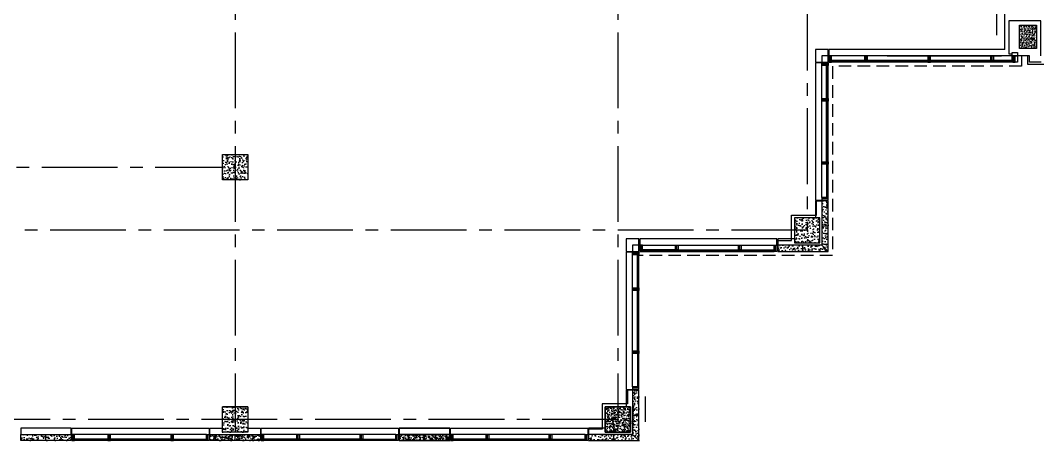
# Model space of a CAD drawing. Header units: inches. Extents: x 2920 to 9107, y 1541 to 7121.
# Drawn here: x 4755 to 5722, y 5310 to 5710 of the extents above; entities that cross this region are included whole.
import ezdxf

# ---------------------------------------------------------------- set-up
doc = ezdxf.new("R2010")
doc.units = ezdxf.units.IN
doc.header["$LTSCALE"] = 96
doc.header["$MEASUREMENT"] = 0
doc.header["$PDSIZE"] = 1.5
doc.linetypes.add('CENTER2', pattern=[1.125, 0.75, -0.125, 0.125, -0.125])
doc.linetypes.add('HIDDEN2', pattern=[0.1875, 0.125, -0.0625])
doc.layers.get('0').update_dxf_attribs({"color": 60, "linetype": 'CONTINUOUS'})
for name, color, linetype in [('0_sIDEWALK', 30, 'CONTINUOUS'), ('A_0_BLDGRD', 35, 'CENTER2'), ('A_0_CONST', 11, 'CONTINUOUS'), ('A_1-7_CW_PC', 2, 'CONTINUOUS'), ('A_1-7_CW_PC_H', 6, 'CONTINUOUS'), ('A_1-8_COL', 7, 'CONTINUOUS'), ('A_1-8_COL_H', 6, 'CONTINUOUS'), ('A_1-8_COL_TEN_GYP', 2, 'CONTINUOUS'), ('A_1-8_CW_GLASS', 1, 'CONTINUOUS'), ('A_1-8_CW_GYP', 2, 'CONTINUOUS'), ('A_1-8_CW_MULL', 2, 'CONTINUOUS'), ('A_1-8_CW_PC', 2, 'CONTINUOUS'), ('A_1-8_CW_PC_H', 6, 'CONTINUOUS'), ('A_1-8_CW_SILL', 9, 'CONTINUOUS'), ('A_1_COL', 7, 'CONTINUOUS'), ('A_1_CW_MULL', 2, 'CONTINUOUS'), ('A_2-8_COL', 7, 'CONTINUOUS'), ('A_2-8_CW_GLASS', 1, 'CONTINUOUS'), ('A_2-8_CW_GYP', 2, 'CONTINUOUS'), ('A_2-8_CW_MULL', 2, 'CONTINUOUS'), ('A_2-8_CW_PC', 2, 'CONTINUOUS'), ('A_2-8_CW_PC_H', 6, 'CONTINUOUS'), ('A_2-8_CW_SILL', 9, 'CONTINUOUS'), ('A_2-FINE', 1, 'CONTINUOUS'), ('Option 3 Floor Pattern', 253, 'CONTINUOUS')]:
    doc.layers.add(name, color=color, linetype=linetype)
pattern_1 = [(140, (-4476, -6744), (0.6275213, 7.172602), [0.75, -8.25]), (85, (-4476, -6744), (-7.5219213, -1.3875133), [0.6, -6.6]), (190.4514, (-4475.948, -6743.402), (-6.8943954, 5.785094), [0.637402, -7.011421]), (136.1842, (-4478, -6744), (1.65519, 10.6724105), [1.125, -12.375]), (186.6356, (-4477.862, -6743.111), (-9.741179, 9.346627), [0.956103, -10.51713]), (81.1842, (-4478, -6744), (-9.741186, 9.34662), [0.9, -9.9]), (111, (-4477.5, -6743), (4.026189, 5.9690705), [0.75, -8.25]), (56, (-4477.5, -6743), (-7.2515005, 2.433153), [0.6, -6.6]), (161.4514, (-4477.1645, -6742.5026), (-3.225305, 8.402226), [0.637402, -7.011421]), (127.5, (-4476, -6744), (-3.3289385, 0.12159855), [0, -6.52, 0, -6.7, 0, -6.625]), (97.5, (-4476, -6744), (-3.9441171, 2.6306954), [0, -3.82, 0, -6.37, 0, -2.525]), (57.5, (-4476, -6746.23), (0.2255487, 5.3382244), [0, -2.5, 0, -7.8, 0, -10.35]), (47.5, (-4476, -6747.23), (-1.0010498, 5.8318617), [0, -3.25, 0, -5.18, 0, -7.35])]

# ---------------------------------------------------------------- blocks, each defined once
blk = doc.blocks.new('PRE_1-8_COL1')
at = {"layer": 'A_1-8_CW_PC_H'}
h = blk.add_hatch(dxfattribs=at)
h.set_pattern_fill('AR-CONC', color=256, style=0)
h.set_pattern_definition([(50, (-5100, -6744), (7.172602, -0.6275213), [0.75, -8.25]), (355, (-5100, -6744), (-1.3875133, 7.5219213), [0.6, -6.6]), (100.4514, (-5099.402, -6744.052), (5.785094, 6.8943954), [0.637402, -7.011421]), (46.1842, (-5100, -6742), (10.6724105, -1.65519), [1.125, -12.375]), (96.6356, (-5099.111, -6742.138), (9.346627, 9.741179), [0.956103, -10.51713]), (351.1842, (-5100, -6742), (9.34662, 9.741186), [0.9, -9.9]), (21, (-5099, -6742.5), (5.9690705, -4.026189), [0.75, -8.25]), (326, (-5099, -6742.5), (2.433153, 7.2515005), [0.6, -6.6]), (71.4514, (-5098.5026, -6742.8355), (8.4022263, 3.225305), [0.637402, -7.011421]), (37.5, (-5100, -6744), (0.12159855, 3.3289385), [0, -6.52, 0, -6.7, 0, -6.625]), (7.5, (-5100, -6744), (2.6306954, 3.9441171), [0, -3.82, 0, -6.37, 0, -2.525]), (327.5, (-5102.23, -6744), (5.3382244, -0.2255487), [0, -2.5, 0, -7.8, 0, -10.35]), (317.5, (-5103.23, -6744), (5.8318617, 1.0010498), [0, -3.25, 0, -5.18, 0, -7.35])])
h.paths.add_polyline_path([(-24, -6), (24, -6), (24, 0), (-24, 0)])
at = {"layer": 'A_0_CONST'}
blk.add_line((0, 0), (0, -6), dxfattribs=at)
at = {"layer": 'A_1-8_CW_PC'}
blk.add_lwpolyline([(-24, -6), (24, -6), (24, 0), (-24, 0)], close=True, dxfattribs=at)
blk = doc.blocks.new('MUL_1-8_EX1')
at = {"layer": 'A_0_CONST'}
blk.add_line((0, 0), (0, -6), dxfattribs=at)
at = {"layer": 'A_1-8_CW_MULL'}
blk.add_lwpolyline([(0.5, -1.5), (1.25, -1.5), (1.25, -6), (-1.25, -6), (-1.25, -1.5), (-0.5, -1.5), (-0.5, -0.5), (-1.25, -0.5), (-1.25, 0), (1.25, 0), (1.25, -0.5), (0.5, -0.5)], close=True, dxfattribs=at)
blk = doc.blocks.new('MUL_1-8_EX2')
at = {"layer": 'A_0_CONST'}
blk.add_line((0, 0), (0, -6), dxfattribs=at)
at = {"layer": 'A_1-8_CW_MULL'}
blk.add_lwpolyline([(-1.25, -6), (-1.25, 0), (1.25, 0), (1.25, -0.5), (0.5, -0.5), (0.5, -1.5), (1.25, -1.5), (1.25, -6)], close=True, dxfattribs=at)
blk = doc.blocks.new('COL_1-8_24X24')
at = {"layer": 'A_1-8_COL_H'}
h = blk.add_hatch(dxfattribs=at)
h.set_pattern_fill('AR-CONC,_I', color=256, style=2)
h.set_pattern_definition([(50, (-6180, -6718.462), (7.172602, -0.6275213), [0.75, -8.25]), (355, (-6180, -6718.462), (-1.3875133, 7.5219213), [0.6, -6.6]), (100.4514, (-6179.402, -6718.5144), (5.785094, 6.8943954), [0.637402, -7.011421]), (46.1842, (-6180, -6716.462), (10.6724105, -1.65519), [1.125, -12.375]), (96.6356, (-6179.111, -6716.6), (9.346627, 9.741179), [0.956103, -10.51713]), (351.1842, (-6180, -6716.462), (9.34662, 9.741186), [0.9, -9.9]), (21, (-6179, -6716.962), (5.9690705, -4.026189), [0.75, -8.25]), (326, (-6179, -6716.962), (2.4331533, 7.2515005), [0.6, -6.6]), (71.4514, (-6178.5026, -6717.2976), (8.4022263, 3.225305), [0.637402, -7.011421]), (37.5, (-6180, -6718.462), (0.12159855, 3.32893854), [0, -6.52, 0, -6.7, 0, -6.625]), (7.5, (-6180, -6718.462), (2.6306954, 3.9441171), [0, -3.82, 0, -6.37, 0, -2.525]), (327.5, (-6182.23, -6718.462), (5.3382244, -0.2255487), [0, -2.5, 0, -7.8, 0, -10.35]), (317.5, (-6183.23, -6718.462), (5.8318617, 1.0010498), [0, -3.25, 0, -5.18, 0, -7.35])])
h.paths.add_polyline_path([(-12, -12), (12, -12), (12, 12), (-12, 12)])
at = {"layer": 'A_0_CONST'}
blk.add_point((0, 0), dxfattribs=at)
at = {"layer": 'A_1-8_COL'}
blk.add_lwpolyline([(-12, -12), (12, -12), (12, 12), (-12, 12)], close=True, dxfattribs=at)
blk = doc.blocks.new('PRE_1-8_COL2')
at = {"layer": 'A_1-8_CW_PC_H'}
h = blk.add_hatch(dxfattribs=at)
h.set_pattern_fill('AR-CONC', color=256, angle=90, style=0)
h.set_pattern_definition([(140, (-4476, -6744), (0.6275213, 7.172602), [0.75, -8.25]), (85, (-4476, -6744), (-7.5219213, -1.3875133), [0.6, -6.6]), (190.4514, (-4475.948, -6743.402), (-6.8943954, 5.785094), [0.637402, -7.011421]), (136.1842, (-4478, -6744), (1.65519, 10.6724105), [1.125, -12.375]), (186.6356, (-4477.862, -6743.111), (-9.741179, 9.346627), [0.956103, -10.51713]), (81.1842, (-4478, -6744), (-9.741186, 9.34662), [0.9, -9.9]), (111, (-4477.5, -6743), (4.026189, 5.9690705), [0.75, -8.25]), (56, (-4477.5, -6743), (-7.2515005, 2.433153), [0.6, -6.6]), (161.4514, (-4477.1645, -6742.5026), (-3.225305, 8.402226), [0.637402, -7.011421]), (127.5, (-4476, -6744), (-3.3289385, 0.12159855), [0, -6.52, 0, -6.7, 0, -6.625]), (97.5, (-4476, -6744), (-3.9441171, 2.6306954), [0, -3.82, 0, -6.37, 0, -2.525]), (57.5, (-4476, -6746.23), (0.2255487, 5.3382244), [0, -2.5, 0, -7.8, 0, -10.35]), (47.5, (-4476, -6747.23), (-1.0010498, 5.8318617), [0, -3.25, 0, -5.18, 0, -7.35])])
h.paths.add_polyline_path([(6, -48), (6, -6), (48, -6), (48, 0), (0, 0), (0, -48)])
at = {"layer": 'A_0_CONST'}
for p, q in [((6, -6), (0, 0)), ((24, 0), (24, -6)), ((0, -24), (6, -24))]:
    blk.add_line(p, q, dxfattribs=at)
at = {"layer": 'A_1-8_CW_PC'}
blk.add_lwpolyline([(6, -48), (6, -6), (48, -6), (48, 0), (0, 0), (0, -48)], close=True, dxfattribs=at)
blk = doc.blocks.new('MUL_2-8_EX2')
at = {"layer": 'A_0_CONST'}
blk.add_line((0, 0), (0, -6), dxfattribs=at)
at = {"layer": 'A_2-8_CW_MULL'}
blk.add_lwpolyline([(-1.25, -6), (-1.25, 0), (1.25, 0), (1.25, -0.5), (0.5, -0.5), (0.5, -1.5), (1.25, -1.5), (1.25, -6)], close=True, dxfattribs=at)
blk = doc.blocks.new('MUL_2-8_EX1')
at = {"layer": 'A_0_CONST'}
blk.add_line((0, 0), (0, -6), dxfattribs=at)
at = {"layer": 'A_2-8_CW_MULL'}
blk.add_lwpolyline([(-0.5, -1.5), (-1.25, -1.5), (-1.25, -6), (1.25, -6), (1.25, -1.5), (0.5, -1.5), (0.5, -0.5), (1.25, -0.5), (1.25, 0), (-1.25, 0), (-1.25, -0.5), (-0.5, -0.5)], close=True, dxfattribs=at)
blk = doc.blocks.new('PRE_2-8_COL2')
at = {"layer": 'A_2-8_CW_PC_H'}
h = blk.add_hatch(dxfattribs=at)
h.set_pattern_fill('AR-CONC', color=256, angle=90, style=0)
h.set_pattern_definition(pattern_1)
h.paths.add_polyline_path([(6, -48), (6, -6), (48, -6), (48, 0), (0, 0), (0, -48)])
at = {"layer": 'A_2-8_CW_PC'}
blk.add_lwpolyline([(6, -48), (6, -6), (48, -6), (48, 0), (0, 0), (0, -48)], close=True, dxfattribs=at)
blk = doc.blocks.new('PRE_1-7_COL2')
at = {"layer": 'A_1-7_CW_PC_H'}
h = blk.add_hatch(dxfattribs=at)
h.set_pattern_fill('AR-CONC', color=256, angle=90, style=0)
h.set_pattern_definition(pattern_1)
h.paths.add_polyline_path([(6, -48), (6, -6), (48, -6), (48, 0), (0, 0), (0, -48)])
at = {"layer": 'A_0_CONST'}
for p, q in [((6, -6), (0, 0)), ((24, 0), (24, -6)), ((0, -24), (6, -24))]:
    blk.add_line(p, q, dxfattribs=at)
at = {"layer": 'A_1-7_CW_PC'}
blk.add_lwpolyline([(6, -48), (6, -6), (48, -6), (48, 0), (0, 0), (0, -48)], close=True, dxfattribs=at)

msp = doc.modelspace()

# ---------------------------------------------------------------- hatches: boundary and pattern name
at = {"linetype": 'Continuous'}
h = msp.add_hatch(dxfattribs=at)
h.set_pattern_fill('AR-CONC', color=6, scale=0.5, angle=540, style=0)
h.set_pattern_definition([(230, (59930.233, 43620.4945), (-3.58630091, 0.31376067), [0.375, -4.125]), (175, (59930.233, 43620.4945), (0.69375667, -3.76096067), [0.3, -3.3]), (280.4514, (59929.9343, 43620.5206), (-2.8925469, -3.44719771), [0.31870095, -3.50571056]), (226.1842, (59930.233, 43619.4945), (-5.33620524, 0.82759507), [0.5625, -6.1875]), (276.6356, (59929.7884, 43619.5634), (-4.67331353, -4.87058935), [0.47805144, -5.258565]), (171.1842, (59930.233, 43619.4945), (-4.67330973, -4.870593), [0.45, -4.95]), (201, (59929.733, 43619.7445), (-2.98453526, 2.01309445), [0.375, -4.125]), (146, (59929.733, 43619.7445), (-1.21657666, -3.62575023), [0.3, -3.3]), (251.4514, (59929.4844, 43619.9122), (-4.20111314, -1.61265248), [0.31870095, -3.50571056]), (217.5, (59930.2331, 43620.4945), (-0.060799277, -1.66446927), [0, -3.26, 0, -3.35, 0, -3.3125]), (187.5, (59930.2331, 43620.4945), (-1.315347687, -1.97205856), [0, -1.91, 0, -3.185, 0, -1.2625]), (147.5, (59931.3481, 43620.4945), (-2.66911218, 0.11277436), [0, -1.25, 0, -3.9, 0, -5.175]), (137.5, (59931.848, 43620.4945), (-2.91593085, -0.50052491), [0, -1.625, 0, -2.59, 0, -3.675])])
h.paths.add_polyline_path([(5705.0062464, 5705), (5721.0062464, 5705), (5721.0062464, 5683), (5705.0062464, 5683)])
h = msp.add_hatch(dxfattribs=at)
h.set_pattern_fill('AR-CONC', color=6, scale=0.5, angle=540, style=0)
h.set_pattern_definition([(230, (59930.233, 43620.4945), (-3.58630091, 0.31376067), [0.375, -4.125]), (175, (59930.233, 43620.4945), (0.69375667, -3.76096067), [0.3, -3.3]), (280.4514, (59929.9343, 43620.5206), (-2.8925469, -3.44719771), [0.31870095, -3.50571056]), (226.1842, (59930.233, 43619.4945), (-5.33620524, 0.82759507), [0.5625, -6.1875]), (276.6356, (59929.7884, 43619.5634), (-4.67331353, -4.87058935), [0.47805144, -5.258565]), (171.1842, (59930.233, 43619.4945), (-4.67330973, -4.870593), [0.45, -4.95]), (201, (59929.733, 43619.7445), (-2.98453526, 2.01309445), [0.375, -4.125]), (146, (59929.733, 43619.7445), (-1.21657666, -3.62575023), [0.3, -3.3]), (251.4514, (59929.4844, 43619.9122), (-4.20111314, -1.61265248), [0.31870095, -3.50571056]), (217.5, (59930.2331, 43620.4945), (-0.060799277, -1.66446927), [0, -3.26, 0, -3.35, 0, -3.3125]), (187.5, (59930.2331, 43620.4945), (-1.315347687, -1.97205856), [0, -1.91, 0, -3.185, 0, -1.2625]), (147.5, (59931.3481, 43620.4945), (-2.66911218, 0.11277436), [0, -1.25, 0, -3.9, 0, -5.175]), (137.5, (59931.848, 43620.4945), (-2.91593085, -0.50052491), [0, -1.625, 0, -2.59, 0, -3.675])])
h.paths.add_polyline_path([(5705.0062464, 5705), (5721.0062464, 5705), (5721.0062464, 5683), (5705.0062464, 5683)])
at = {"layer": 'A_1-8_COL_H'}
h = msp.add_hatch(dxfattribs=at)
h.set_pattern_fill('AR-CONC,_I', color=256, angle=720, style=2)
h.set_pattern_definition([(310, (-1221, 12048.462), (7.172602, 0.6275213), [0.75, -8.25]), (5, (-1221, 12048.462), (-1.3875133, -7.5219213), [0.6, -6.6]), (259.5486, (-1220.402, 12048.5144), (5.785094, -6.8943954), [0.637402, -7.011421]), (313.8158, (-1221, 12046.462), (10.6724105, 1.65519), [1.125, -12.375]), (263.3644, (-1220.111, 12046.6), (9.346627, -9.741179), [0.956103, -10.51713]), (8.8158, (-1221, 12046.462), (9.34662, -9.741186), [0.9, -9.9]), (339, (-1220, 12046.962), (5.9690705, 4.026189), [0.75, -8.25]), (34, (-1220, 12046.962), (2.4331533, -7.2515005), [0.6, -6.6]), (288.5486, (-1219.5026, 12047.2976), (8.4022263, -3.225305), [0.637402, -7.011421]), (322.5, (-1221, 12048.462), (0.12159855, -3.32893854), [0, -6.52, 0, -6.7, 0, -6.625]), (352.5, (-1221, 12048.462), (2.6306954, -3.9441171), [0, -3.82, 0, -6.37, 0, -2.525]), (32.5, (-1223.23, 12048.462), (5.3382244, 0.2255487), [0, -2.5, 0, -7.8, 0, -10.35]), (42.5, (-1224.23, 12048.462), (5.8318617, -1.0010498), [0, -3.25, 0, -5.18, 0, -7.35])])
h.paths.add_polyline_path([(4947, 5342), (4971, 5342), (4971, 5318), (4947, 5318)])
at = {"layer": 'A_2-8_CW_PC_H'}
h = msp.add_hatch(dxfattribs=at)
h.set_pattern_fill('AR-CONC', color=256, angle=900, style=0)
h.set_pattern_definition([(310, (-141, 12054), (7.172602, 0.6275213), [0.75, -8.25]), (5, (-141, 12054), (-1.3875133, -7.5219213), [0.6, -6.6]), (259.5486, (-140.402, 12054.052), (5.785094, -6.8943954), [0.637402, -7.011421]), (313.8158, (-141, 12052), (10.6724105, 1.65519), [1.125, -12.375]), (263.3644, (-140.111, 12052.138), (9.346627, -9.741179), [0.956103, -10.51713]), (8.8158, (-141, 12052), (9.34662, -9.741186), [0.9, -9.9]), (339, (-140, 12052.5), (5.9690705, 4.026189), [0.75, -8.25]), (34, (-140, 12052.5), (2.433153, -7.2515005), [0.6, -6.6]), (288.5486, (-139.5026, 12052.8355), (8.4022263, -3.225305), [0.637402, -7.011421]), (322.5, (-141, 12054), (0.12159855, -3.3289385), [0, -6.52, 0, -6.7, 0, -6.625]), (352.5, (-141, 12054), (2.6306954, -3.9441171), [0, -3.82, 0, -6.37, 0, -2.525]), (32.5, (-143.23, 12054), (5.3382244, 0.2255487), [0, -2.5, 0, -7.8, 0, -10.35]), (42.5, (-144.23, 12054), (5.8318617, -1.0010498), [0, -3.25, 0, -5.18, 0, -7.35])])
h.paths.add_polyline_path([(4935, 5316), (4983, 5316), (4983, 5310), (4935, 5310)])

# ---------------------------------------------------------------- linework, layer by layer
at = {"layer": '0_sIDEWALK', "color": 9}
msp.add_line((5349.0120147, 5352), (5349.0120147, 5328), dxfattribs=at)
at = {"layer": 'A_0_BLDGRD'}
for p, q in [((4959, 6670), (4959, 5318)), ((5323, 6670), (5323, 5330)), ((5503, 6490), (5503, 5510)), ((5683, 6306), (5683, 5695.6092169)), ((3155, 5570), (4947, 5570)), ((5503, 5510), (3155, 5510)), ((5323, 5330), (3155, 5330))]:
    msp.add_line(p, q, dxfattribs=at)
at = {"layer": 'A_1-8_COL'}
for p, q in [((4947, 5318), (4947, 5342)), ((4971, 5342), (4947, 5342)), ((4971, 5342), (4971, 5318)), ((4971, 5318), (4947, 5318))]:
    msp.add_line(p, q, dxfattribs=at)
at = {"layer": 'A_1-8_COL_TEN_GYP'}
for p, q in [((5694.7562464, 5677.7442316), (5698.0120147, 5677.7442316)), ((5703.0062464, 5670), (5701.0062464, 5670))]:
    msp.add_line(p, q, dxfattribs=at)
for points in [[(5725.2562604, 5676), (5725.2562604, 5701.625), (5725.2562604, 5709.25), (5694.7562464, 5709.25), (5694.7562464, 5677.7442316)], [(5725.5, 5670), (5714.5062464, 5670), (5714.5062464, 5676), (5703.0062464, 5676), (5703.0062464, 5670)], [(5698.5120147, 5670), (5701.0062464, 5670)], [(5475, 5495.25), (5475, 5500.25), (5488, 5500.25), (5488, 5524.25), (5512, 5524.25), (5512, 5538), (5517, 5538)], [(5337, 5358), (5332, 5358), (5332, 5345), (5308, 5345), (5308, 5321), (5295, 5321), (5295, 5316)]]:
    msp.add_lwpolyline(points, dxfattribs=at)
for points in [[(5703.0062464, 5678.9942316), (5703.0062464, 5676), (5698.0120147, 5676), (5698.0120147, 5678.9942316)], [(5703.0062464, 5670), (5700.5120147, 5670), (5700.5120147, 5676), (5703.0062464, 5676)]]:
    msp.add_lwpolyline(points, close=True, dxfattribs=at)
at = {"layer": 'A_1-8_CW_GLASS'}
for p, q in [((5557.75, 5671.5), (5526.25, 5671.5)), ((5526.25, 5670.5), (5557.75, 5670.5)), ((5617.75, 5671.5), (5560.25, 5671.5)), ((5617.75, 5670.5), (5560.25, 5670.5)), ((5677.75, 5671.5), (5620.25, 5671.5)), ((5677.75, 5670.5), (5620.25, 5670.5)), ((5698.7620147, 5671.5), (5680.25, 5671.5)), ((5680.25, 5670.5), (5698.7620147, 5670.5)), ((5521.5, 5635.25), (5521.5, 5666.75)), ((5522.5, 5666.75), (5522.5, 5635.25)), ((5521.5, 5575.25), (5521.5, 5632.75)), ((5522.5, 5575.25), (5522.5, 5632.75)), ((5521.5, 5572.75), (5521.5, 5541.25)), ((5522.5, 5541.25), (5522.5, 5572.75)), ((5377.75, 5491.5), (5346.25, 5491.5)), ((5346.25, 5490.5), (5377.75, 5490.5)), ((5380.25, 5491.5), (5437.75, 5491.5)), ((5380.25, 5490.5), (5437.75, 5490.5)), ((5440.25, 5491.5), (5471.75, 5491.5)), ((5471.75, 5490.5), (5440.25, 5490.5)), ((5341.5, 5395.25), (5341.5, 5452.75)), ((5342.5, 5395.25), (5342.5, 5452.75)), ((4837.75, 5311.5), (4806.25, 5311.5)), ((4806.25, 5310.5), (4837.75, 5310.5)), ((4897.75, 5311.5), (4840.25, 5311.5)), ((4897.75, 5310.5), (4840.25, 5310.5)), ((4900.25, 5311.5), (4931.75, 5311.5)), ((4931.75, 5310.5), (4900.25, 5310.5))]:
    msp.add_line(p, q, dxfattribs=at)
at = {"layer": 'A_1-8_CW_GYP'}
for points in [[(4803, 5316), (4803, 5322), (4755, 5322), (4755, 5316)], [(5163, 5316), (5163, 5322), (5115, 5322), (5115, 5316)]]:
    msp.add_lwpolyline(points, dxfattribs=at)
at = {"layer": 'A_1-8_CW_MULL'}
msp.add_lwpolyline([(5523, 5676), (5517, 5676), (5517, 5670), (5523, 5670)], close=True, dxfattribs=at)
at = {"layer": 'A_1-8_CW_SILL'}
for p, q in [((5691.0061331, 5682), (5690.9994475, 5862)), ((5517, 5541.25), (5517, 5666.75)), ((5523, 5541.25), (5523, 5666.75)), ((5346.25, 5496), (5471.75, 5496)), ((5346.25, 5490), (5471.75, 5490)), ((4931.75, 5316), (4806.25, 5316)), ((4931.75, 5310), (4806.25, 5310))]:
    msp.add_line(p, q, dxfattribs=at)
for points in [[(5523, 5676), (5523, 5682), (5511, 5682), (5511, 5670), (5517, 5670)], [(5691.0061331, 5682), (5523.75, 5682), (5523.75, 5676)], [(5517, 5669.25), (5511, 5669.25), (5511, 5538.75), (5517, 5538.75)], [(5474.25, 5496), (5474.25, 5502), (5343.75, 5502), (5343.75, 5496)], [(4803.75, 5316), (4803.75, 5322), (4934.25, 5322), (4934.25, 5316)], [(4983.75, 5316), (4983.75, 5322), (5114.25, 5322), (5114.25, 5316)], [(5163.75, 5316), (5163.75, 5322), (5294.25, 5322), (5294.25, 5316)]]:
    msp.add_lwpolyline(points, dxfattribs=at)
at = {"layer": 'A_1_COL'}
msp.add_lwpolyline([(5705.0062464, 5705), (5721.0062464, 5705), (5721.0062464, 5683), (5705.0062464, 5683), (5705.0062464, 5705)], dxfattribs=at)
msp.add_lwpolyline([(5705.0062464, 5705), (5721.0062464, 5705), (5721.0062464, 5683), (5705.0062464, 5683), (5705.0062464, 5705)], dxfattribs=at)
at = {"layer": 'A_2-8_COL'}
msp.add_line((4947, 5342), (4971, 5342), dxfattribs=at)
at = {"layer": 'A_2-8_CW_GLASS'}
for p, q in [((5341.5, 5455.25), (5341.5, 5486.75)), ((5342.5, 5486.75), (5342.5, 5455.25)), ((5341.5, 5395.25), (5341.5, 5452.75)), ((5342.5, 5395.25), (5342.5, 5452.75)), ((5341.5, 5392.75), (5341.5, 5361.25)), ((5342.5, 5361.25), (5342.5, 5392.75)), ((5017.75, 5311.5), (4986.25, 5311.5)), ((4986.25, 5310.5), (5017.75, 5310.5)), ((5077.75, 5311.5), (5020.25, 5311.5)), ((5077.75, 5310.5), (5020.25, 5310.5)), ((5080.25, 5311.5), (5111.75, 5311.5)), ((5111.75, 5310.5), (5080.25, 5310.5)), ((5197.75, 5311.5), (5166.25, 5311.5)), ((5166.25, 5310.5), (5197.75, 5310.5)), ((5257.75, 5311.5), (5200.25, 5311.5)), ((5257.75, 5310.5), (5200.25, 5310.5)), ((5260.25, 5311.5), (5291.75, 5311.5)), ((5291.75, 5310.5), (5260.25, 5310.5))]:
    msp.add_line(p, q, dxfattribs=at)
at = {"layer": 'A_2-8_CW_GYP'}
for points in [[(5517, 5538), (5511, 5538), (5511, 5522)], [(5491, 5502), (5475, 5502), (5475, 5496)], [(5337, 5358), (5331, 5358), (5331, 5342)], [(4935, 5316), (4935, 5322), (4947, 5322)], [(4971, 5322), (4983, 5322), (4983, 5316)], [(5115, 5316), (5115, 5322), (5163, 5322), (5163, 5316)], [(5311, 5322), (5295, 5322), (5295, 5316)]]:
    msp.add_lwpolyline(points, dxfattribs=at)
at = {"layer": 'A_2-8_CW_MULL'}
msp.add_lwpolyline([(5343, 5496), (5337, 5496), (5337, 5490), (5343, 5490)], close=True, dxfattribs=at)
at = {"layer": 'A_2-8_CW_PC'}
msp.add_lwpolyline([(4935, 5316), (4983, 5316), (4983, 5310), (4935, 5310)], close=True, dxfattribs=at)
at = {"layer": 'A_2-8_CW_SILL'}
for p, q in [((5703, 5670), (5526.25, 5670)), ((5337, 5361.25), (5337, 5486.75)), ((5343, 5361.25), (5343, 5486.75)), ((5111.75, 5316), (4986.25, 5316)), ((5291.75, 5316), (5166.25, 5316)), ((5111.75, 5310), (4986.25, 5310)), ((5291.75, 5310), (5166.25, 5310))]:
    msp.add_line(p, q, dxfattribs=at)
for points in [[(5698.0120147, 5676), (5698.0120147, 5676), (5526.25, 5676)], [(5343, 5496), (5343, 5502), (5331, 5502), (5331, 5490), (5337, 5490)], [(5337, 5489.25), (5331, 5489.25), (5331, 5358.75), (5337, 5358.75)], [(4983.75, 5316), (4983.75, 5322), (5114.25, 5322), (5114.25, 5316)], [(5163.75, 5316), (5163.75, 5322), (5294.25, 5322), (5294.25, 5316)]]:
    msp.add_lwpolyline(points, dxfattribs=at)
at = {"layer": 'A_2-FINE', "linetype": 'HIDDEN2'}
msp.add_line((5707, 5676), (5707, 5666), dxfattribs=at)
at = {"layer": 'A_2-FINE'}
msp.add_lwpolyline([(5712.5062464, 5676), (5712.5062464, 5668), (5963.0120147, 5668)], dxfattribs=at)
at = {"layer": 'A_2-FINE', "linetype": 'HIDDEN2'}
msp.add_lwpolyline([(5707, 5666), (5527, 5666), (5527, 5486), (5343, 5486)], dxfattribs=at)
at = {"layer": 'Option 3 Floor Pattern', "linetype": 'Continuous'}
msp.add_line((5579.0061331, 5676), (5687.7622663, 5676), dxfattribs=at)

# ---------------------------------------------------------------- block references
at = {"xscale": -1}
for name, p, rotation in [('MUL_1-8_EX2', (5525, 5670), 180), ('MUL_1-8_EX1', (5619, 5670), 180), ('COL_1-8_24X24', (4959, 5570), 90), ('MUL_1-8_EX2', (5523, 5540), 270), ('MUL_1-8_EX2', (5345, 5490), 180), ('MUL_1-8_EX2', (5345, 5490), 180), ('MUL_2-8_EX1', (5343, 5454), 270), ('MUL_2-8_EX1', (5343, 5394), 270), ('MUL_2-8_EX2', (5343, 5360), 270), ('COL_1-8_24X24', (5323, 5330), 270), ('PRE_1-8_COL1', (4779, 5310), 180), ('MUL_1-8_EX2', (4805, 5310), 180), ('MUL_1-8_EX1', (4839, 5310), 180), ('MUL_1-8_EX1', (4899, 5310), 180), ('PRE_1-8_COL1', (4959, 5310), 180), ('MUL_2-8_EX2', (4985, 5310), 180), ('MUL_2-8_EX1', (5019, 5310), 180), ('MUL_2-8_EX1', (5079, 5310), 180), ('PRE_1-8_COL1', (5139, 5310), 180), ('MUL_2-8_EX2', (5165, 5310), 180), ('MUL_2-8_EX1', (5199, 5310), 180), ('MUL_2-8_EX1', (5259, 5310), 180)]:
    msp.add_blockref(name, p, dxfattribs=dict(at, rotation=rotation))
for name, p, rotation in [('MUL_1-8_EX1', (5559, 5670), 180), ('MUL_1-8_EX1', (5679, 5670), 180), ('MUL_1-8_EX2', (5523, 5668), 270), ('MUL_1-8_EX1', (5523, 5634), 270), ('MUL_1-8_EX1', (5523, 5574), 270), ('PRE_1-8_COL2', (5523, 5490), 180), ('COL_1-8_24X24', (5503, 5510), 180), ('MUL_2-8_EX2', (5343, 5488), 270), ('MUL_1-8_EX1', (5379, 5490), 180), ('MUL_1-8_EX1', (5439, 5490), 180), ('MUL_1-8_EX2', (5473, 5490), 180), ('MUL_1-8_EX1', (5343, 5454), 270), ('MUL_1-8_EX1', (5343, 5394), 270), ('PRE_2-8_COL2', (5343, 5310), 180), ('PRE_1-7_COL2', (5343, 5310), 180), ('COL_1-8_24X24', (5323, 5330), 180), ('MUL_1-8_EX2', (4933, 5310), 180), ('MUL_2-8_EX2', (5113, 5310), 180), ('MUL_2-8_EX2', (5293, 5310), 180)]:
    msp.add_blockref(name, p, dxfattribs=dict(rotation=rotation))
at = {"layer": 'A_1_CW_MULL', "rotation": 180}
msp.add_blockref('MUL_1-8_EX2', (5699.2620147, 5670), dxfattribs=at)
at = {"layer": 'A_2-8_CW_PC', "rotation": 180}
msp.add_blockref('PRE_1-8_COL1', (5139, 5310), dxfattribs=at)

doc.saveas('drawing.dxf')
